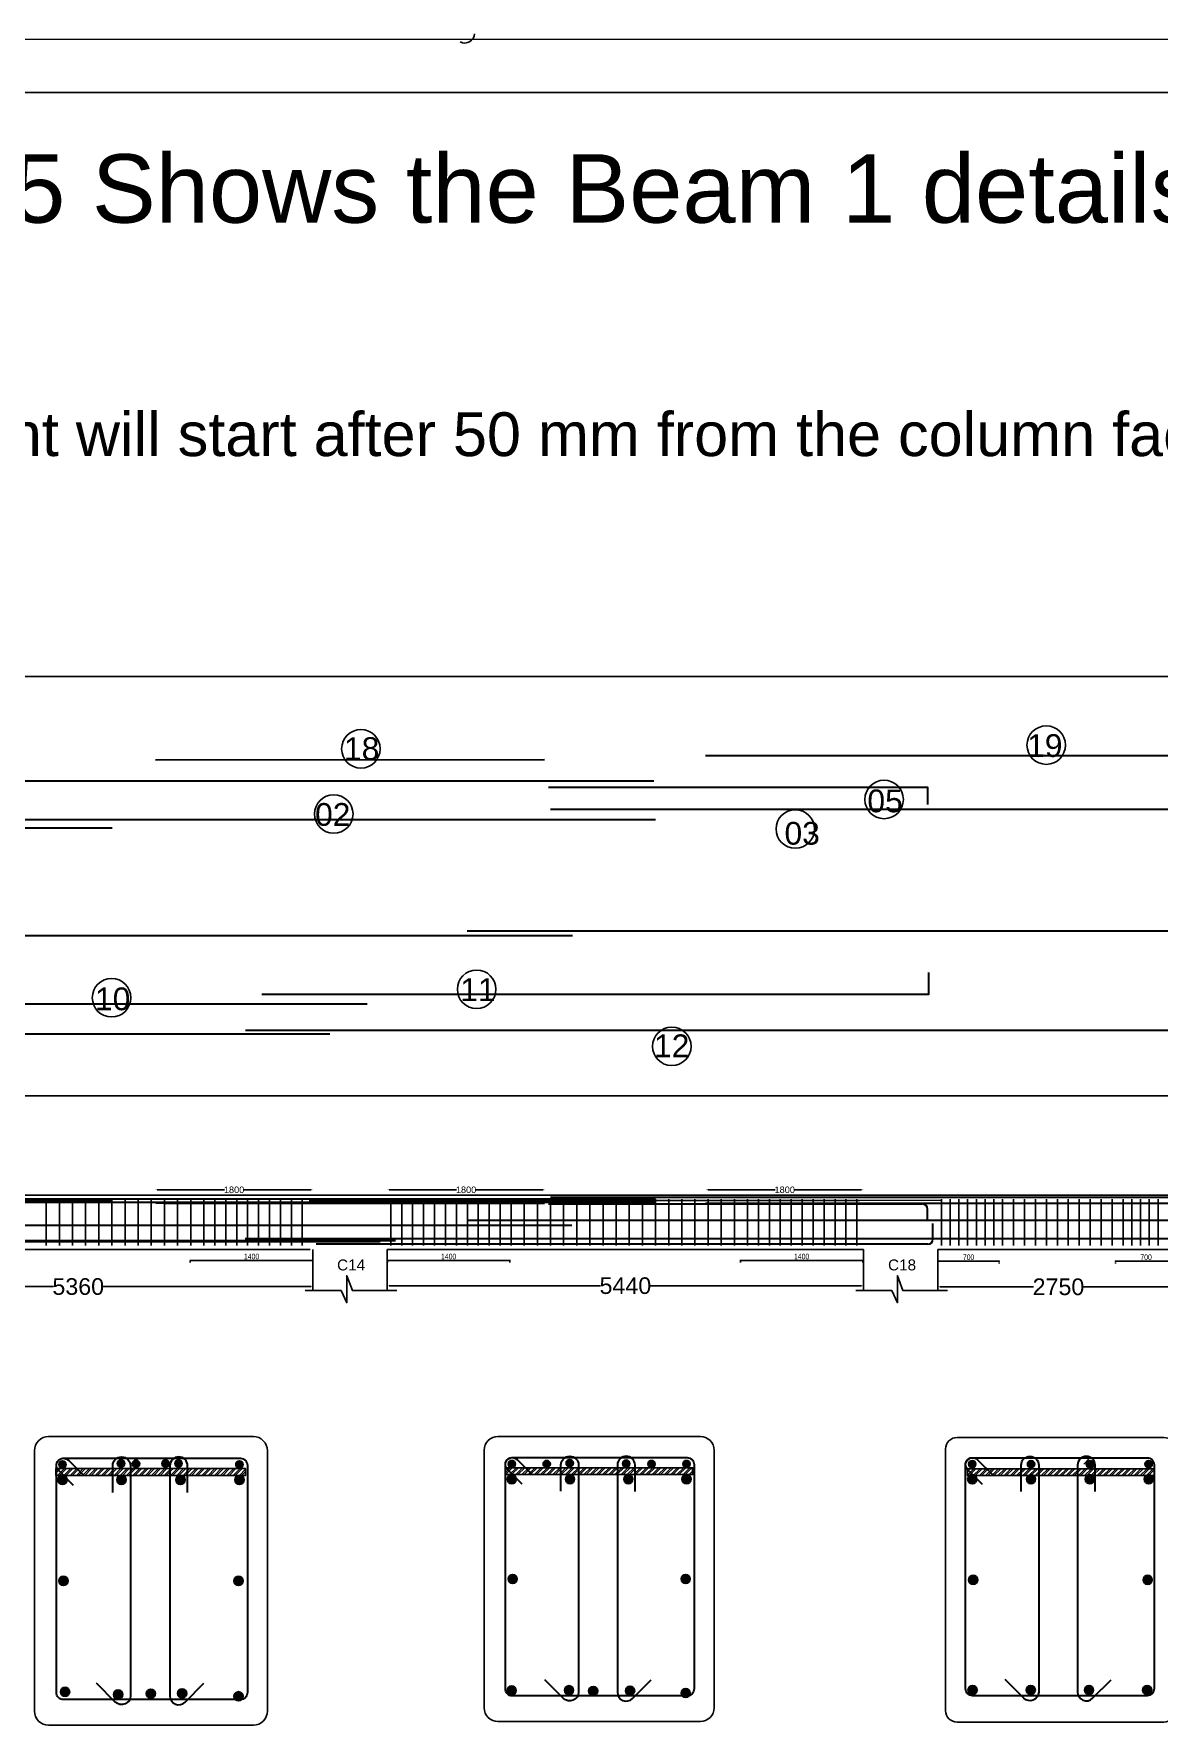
# Model space of a CAD drawing. Header units: inches. Extents: x 16 to 269, y 163 to 682.
# Drawn here: x 35.1 to 44.74, y 399.02 to 413.52 of the extents above; entities that cross this region are included whole.
import ezdxf
from ezdxf.enums import TextEntityAlignment as Align

# ---------------------------------------------------------------- set-up
doc = ezdxf.new("R2010")
doc.units = ezdxf.units.IN
doc.header["$MEASUREMENT"] = 0
doc.layers.get('Defpoints').update_dxf_attribs({"lineweight": 5})
for name, color, linetype in [('AutoRebar - BBS', 2, 'Continuous'), ('C', 7, 'Continuous'), ('MASSE', 7, 'Continuous'), ('S-ADDREINF', 3, 'Continuous'), ('S-MAINBAR', 5, 'Continuous'), ('S-OUTLINE', 7, 'Continuous'), ('S-SKIN', 6, 'Continuous'), ('S-STIRRUP', 1, 'Continuous'), ('S-TEXT', 2, 'Continuous'), ('Text', 7, 'Continuous')]:
    doc.layers.add(name, color=color, linetype=linetype)
doc.layers.add('Dim', color=7, linetype='Continuous', lineweight=5)
doc.layers.add('Sheet_Borders', color=7, linetype='Continuous', lineweight=5)
doc.styles.add('Arch-Dim', font='swisscl.ttf')
doc.styles.get("Standard").update_dxf_attribs({"font": 'arial.ttf'})
doc.dimstyles.new('MMS-25', dxfattribs={"dimscale": 25, "dimtxt": 2.5, "dimasz": 0.75, "dimexe": 1, "dimexo": 1, "dimgap": 0.5, "dimtad": 1, "dimdec": 0, "dimdsep": 46, "dimtxsty": 'Arch-Dim', "dimblk": 'DOT', "dimcen": 2, "dimclrd": 11, "dimclre": 11, "dimclrt": 256, "dimazin": 0, "dimtfac": 1, "dimtdec": 0, "dimtix": 1, "dimtmove": 2, "dimatfit": 3, "dimfxl": 1.5, "dimtolj": 1, "dimarcsym": 0})
doc.dimstyles.get("Standard").update_dxf_attribs({"dimtxt": 0.18, "dimasz": 0.18, "dimexe": 0.18, "dimexo": 0.0625, "dimgap": 0.09, "dimtad": 0, "dimtih": 1, "dimtoh": 1, "dimdec": 4, "dimzin": 0, "dimdsep": 46, "dimtxsty": 'Standard', "dimcen": 0.09, "dimadec": 0, "dimazin": 0, "dimtfac": 1, "dimtdec": 4, "dimtofl": 0, "dimtmove": 0, "dimatfit": 3, "dimfxl": 1, "dimtolj": 1, "dimtzin": 0, "dimarcsym": 0})

# ---------------------------------------------------------------- blocks, each defined once
blk = doc.blocks.new('sheet')
at = {"layer": 'Sheet_Borders', "linetype": 'Continuous', "lineweight": 0}
for p, q in [((-428.475, 77.192), (-369.075, 77.192)), ((-428.475, 77.192), (-369.075, 77.192)), ((-427.768, 76.484), (-369.782, 76.484)), ((-369.782, 76.484), (-427.768, 76.484))]:
    blk.add_line(p, q, dxfattribs=at)
blk = doc.blocks.new('*D47')
at = {"layer": 'Defpoints', "color": 0, "transparency": 16777216}
for p in [(-40795, -19457), (-35434, -19457), (-35434, -19882)]:
    blk.add_point(p, dxfattribs=at)
at = {"layer": 'MASSE', "color": 0, "lineweight": -2, "transparency": 16777216}
for p, q in [((-40795, -19467), (-40795, -19893)), ((-35434, -19467), (-35434, -19893)), ((-40773, -19882), (-38398, -19882)), ((-35455, -19882), (-37831, -19882))]:
    blk.add_line(p, q, dxfattribs=at)
at = {"layer": 'MASSE', "color": 0, "transparency": 16777216}
for points in [[(-40773, -19878), (-40773, -19885), (-40795, -19882)], [(-35455, -19878), (-35455, -19885), (-35434, -19882)]]:
    blk.add_solid(points, dxfattribs=at)
at = {"layer": 'MASSE', "color": 0, "transparency": 16777216, "insert": (-38114, -19882), "char_height": 190, "attachment_point": 5}
blk.add_mtext('\\A1;5360', dxfattribs=at)
blk = doc.blocks.new('*D48')
at = {"layer": 'Defpoints', "color": 0, "transparency": 16777216}
for p in [(-34584, -19457), (-29144, -19457), (-34584, -19872)]:
    blk.add_point(p, dxfattribs=at)
at = {"layer": 'MASSE', "color": 0, "lineweight": -2, "transparency": 16777216}
for p, q in [((-34584, -19467), (-34584, -19883)), ((-29144, -19467), (-29144, -19883)), ((-34562, -19872), (-32147, -19872)), ((-29166, -19872), (-31580, -19872))]:
    blk.add_line(p, q, dxfattribs=at)
at = {"layer": 'MASSE', "color": 0, "transparency": 16777216}
for points in [[(-34562, -19869), (-34562, -19876), (-34584, -19872)], [(-29166, -19869), (-29166, -19876), (-29144, -19872)]]:
    blk.add_solid(points, dxfattribs=at)
at = {"layer": 'MASSE', "color": 0, "transparency": 16777216, "insert": (-31864, -19872), "char_height": 190, "attachment_point": 5}
blk.add_mtext('\\A1;5440', dxfattribs=at)
blk = doc.blocks.new('*D49')
at = {"layer": 'Defpoints', "color": 0, "transparency": 16777216}
for p in [(-28294, -19457), (-25540, -19457), (-25540, -19885)]:
    blk.add_point(p, dxfattribs=at)
at = {"layer": 'MASSE', "color": 0, "lineweight": -2, "transparency": 16777216}
for p, q in [((-28294, -19467), (-28294, -19895)), ((-25540, -19467), (-25540, -19895)), ((-28273, -19885), (-27202, -19885)), ((-25561, -19885), (-26632, -19885))]:
    blk.add_line(p, q, dxfattribs=at)
at = {"layer": 'MASSE', "color": 0, "transparency": 16777216}
for points in [[(-28273, -19881), (-28273, -19888), (-28294, -19885)], [(-25561, -19881), (-25561, -19888), (-25540, -19885)]]:
    blk.add_solid(points, dxfattribs=at)
at = {"layer": 'MASSE', "color": 0, "transparency": 16777216, "insert": (-26917, -19885), "char_height": 190, "attachment_point": 5}
blk.add_mtext('\\A1;2750', dxfattribs=at)
blk = doc.blocks.new('*D259')
at = {"layer": 'Defpoints', "color": 0, "transparency": 16777216}
for p in [(-37234, -18776), (-35434, -18776), (-35434, -18776)]:
    blk.add_point(p, dxfattribs=at)
at = {"layer": 'MASSE', "color": 0, "lineweight": -2, "transparency": 16777216}
for p, q in [((-37212, -18776), (-36442, -18776)), ((-35455, -18776), (-36225, -18776))]:
    blk.add_line(p, q, dxfattribs=at)
at = {"layer": 'MASSE', "color": 0, "transparency": 16777216}
for points in [[(-37212, -18773), (-37212, -18780), (-37234, -18776)], [(-35455, -18773), (-35455, -18780), (-35434, -18776)]]:
    blk.add_solid(points, dxfattribs=at)
at = {"layer": 'MASSE', "color": 0, "transparency": 16777216, "insert": (-36334, -18776), "char_height": 75, "attachment_point": 5}
blk.add_mtext('\\A1;1800', dxfattribs=at)
blk = doc.blocks.new('*D260')
at = {"layer": 'Defpoints', "color": 0, "transparency": 16777216}
for p in [(-34584, -18776), (-32784, -18776), (-32784, -18776)]:
    blk.add_point(p, dxfattribs=at)
at = {"layer": 'MASSE', "color": 0, "lineweight": -2, "transparency": 16777216}
for p, q in [((-34562, -18776), (-33792, -18776)), ((-32805, -18776), (-33575, -18776))]:
    blk.add_line(p, q, dxfattribs=at)
at = {"layer": 'MASSE', "color": 0, "transparency": 16777216}
for points in [[(-34562, -18773), (-34562, -18780), (-34584, -18776)], [(-32805, -18773), (-32805, -18780), (-32784, -18776)]]:
    blk.add_solid(points, dxfattribs=at)
at = {"layer": 'MASSE', "color": 0, "transparency": 16777216, "insert": (-33684, -18776), "char_height": 75, "attachment_point": 5}
blk.add_mtext('\\A1;1800', dxfattribs=at)
blk = doc.blocks.new('*D261')
at = {"layer": 'Defpoints', "color": 0, "transparency": 16777216}
for p in [(-30944, -18776), (-29144, -18776), (-29144, -18776)]:
    blk.add_point(p, dxfattribs=at)
at = {"layer": 'MASSE', "color": 0, "lineweight": -2, "transparency": 16777216}
for p, q in [((-30923, -18776), (-30153, -18776)), ((-29166, -18776), (-29936, -18776))]:
    blk.add_line(p, q, dxfattribs=at)
at = {"layer": 'MASSE', "color": 0, "transparency": 16777216}
for points in [[(-30923, -18773), (-30923, -18780), (-30944, -18776)], [(-29166, -18773), (-29166, -18780), (-29144, -18776)]]:
    blk.add_solid(points, dxfattribs=at)
at = {"layer": 'MASSE', "color": 0, "transparency": 16777216, "insert": (-30044, -18776), "char_height": 75, "attachment_point": 5}
blk.add_mtext('\\A1;1800', dxfattribs=at)
blk = doc.blocks.new('_Dot')
at = {"color": 0, "lineweight": -2}
blk.add_line((-0.5, 0), (-1, 0), dxfattribs=at)
at = {"color": 0, "const_width": 0.5}
blk.add_lwpolyline([(-0.25, 0, 1), (0.25, 0, 1)], format="xyb", close=True, dxfattribs=at)
blk = doc.blocks.new('*D280')
at = {"layer": 'Defpoints', "color": 0, "transparency": 16777216}
for p in [(-36834, -19565), (-35434, -19565), (-35434, -19582)]:
    blk.add_point(p, dxfattribs=at)
at = {"layer": 'Dim', "color": 11, "linetype": 'ByBlock', "lineweight": -2, "transparency": 16777216}
for p, q in [((-36834, -19590), (-36834, -19607)), ((-36815, -19582), (-35452, -19582)), ((-35434, -19590), (-35434, -19607))]:
    blk.add_line(p, q, dxfattribs=at)
at = {"layer": 'Dim', "color": 11, "lineweight": -2, "transparency": 16777216, "xscale": 18.75, "yscale": 18.75, "zscale": 18.75, "rotation": 180}
blk.add_blockref('_Dot', (-36834, -19582), dxfattribs=at)
at = {"layer": 'Dim', "color": 11, "lineweight": -2, "transparency": 16777216, "xscale": 18.75, "yscale": 18.75, "zscale": 18.75}
blk.add_blockref('_Dot', (-35434, -19582), dxfattribs=at)
at = {"layer": 'Dim', "transparency": 16777216, "insert": (-36134, -19538), "char_height": 62.5, "attachment_point": 5, "style": 'Arch-Dim'}
blk.add_mtext('\\A1;1400', dxfattribs=at)
blk = doc.blocks.new('*D281')
at = {"layer": 'Defpoints', "color": 0, "transparency": 16777216}
for p in [(-34583, -19565), (-33183, -19565), (-33183, -19582)]:
    blk.add_point(p, dxfattribs=at)
at = {"layer": 'Dim', "color": 11, "linetype": 'ByBlock', "lineweight": -2, "transparency": 16777216}
for p, q in [((-34583, -19590), (-34583, -19607)), ((-34564, -19582), (-33202, -19582)), ((-33183, -19590), (-33183, -19607))]:
    blk.add_line(p, q, dxfattribs=at)
at = {"layer": 'Dim', "color": 11, "lineweight": -2, "transparency": 16777216, "xscale": 18.75, "yscale": 18.75, "zscale": 18.75, "rotation": 180}
blk.add_blockref('_Dot', (-34583, -19582), dxfattribs=at)
at = {"layer": 'Dim', "color": 11, "lineweight": -2, "transparency": 16777216, "xscale": 18.75, "yscale": 18.75, "zscale": 18.75}
blk.add_blockref('_Dot', (-33183, -19582), dxfattribs=at)
at = {"layer": 'Dim', "transparency": 16777216, "insert": (-33883, -19538), "char_height": 62.5, "attachment_point": 5, "style": 'Arch-Dim'}
blk.add_mtext('\\A1;1400', dxfattribs=at)
blk = doc.blocks.new('*D282')
at = {"layer": 'Defpoints', "color": 0, "transparency": 16777216}
for p in [(-30551, -19565), (-29151, -19565), (-29151, -19582)]:
    blk.add_point(p, dxfattribs=at)
at = {"layer": 'Dim', "color": 11, "linetype": 'ByBlock', "lineweight": -2, "transparency": 16777216}
for p, q in [((-30551, -19590), (-30551, -19607)), ((-30532, -19582), (-29170, -19582)), ((-29151, -19590), (-29151, -19607))]:
    blk.add_line(p, q, dxfattribs=at)
at = {"layer": 'Dim', "color": 11, "lineweight": -2, "transparency": 16777216, "xscale": 18.75, "yscale": 18.75, "zscale": 18.75, "rotation": 180}
blk.add_blockref('_Dot', (-30551, -19582), dxfattribs=at)
at = {"layer": 'Dim', "color": 11, "lineweight": -2, "transparency": 16777216, "xscale": 18.75, "yscale": 18.75, "zscale": 18.75}
blk.add_blockref('_Dot', (-29151, -19582), dxfattribs=at)
at = {"layer": 'Dim', "transparency": 16777216, "insert": (-29851, -19538), "char_height": 62.5, "attachment_point": 5, "style": 'Arch-Dim'}
blk.add_mtext('\\A1;1400', dxfattribs=at)
blk = doc.blocks.new('*D256')
at = {"layer": 'Defpoints', "color": 0, "transparency": 16777216}
for p in [(-28294, -19582), (-27594, -19582), (-27594, -19591)]:
    blk.add_point(p, dxfattribs=at)
at = {"layer": 'Dim', "color": 11, "linetype": 'ByBlock', "lineweight": -2, "transparency": 16777216}
for p, q in [((-28294, -19607), (-28294, -19616)), ((-28276, -19591), (-27613, -19591)), ((-27594, -19607), (-27594, -19616))]:
    blk.add_line(p, q, dxfattribs=at)
at = {"layer": 'Dim', "color": 11, "lineweight": -2, "transparency": 16777216, "xscale": 18.75, "yscale": 18.75, "zscale": 18.75, "rotation": 180}
blk.add_blockref('_Dot', (-28294, -19591), dxfattribs=at)
at = {"layer": 'Dim', "color": 11, "lineweight": -2, "transparency": 16777216, "xscale": 18.75, "yscale": 18.75, "zscale": 18.75}
blk.add_blockref('_Dot', (-27594, -19591), dxfattribs=at)
at = {"layer": 'Dim', "transparency": 16777216, "insert": (-27944, -19546), "char_height": 62.5, "attachment_point": 5, "style": 'Arch-Dim'}
blk.add_mtext('\\A1;700', dxfattribs=at)
blk = doc.blocks.new('*D276')
at = {"layer": 'Defpoints', "color": 0, "transparency": 16777216}
for p in [(-26266, -19582), (-25566, -19582), (-25566, -19591)]:
    blk.add_point(p, dxfattribs=at)
at = {"layer": 'Dim', "color": 11, "linetype": 'ByBlock', "lineweight": -2, "transparency": 16777216}
for p, q in [((-26266, -19607), (-26266, -19616)), ((-26247, -19591), (-25585, -19591)), ((-25566, -19607), (-25566, -19616))]:
    blk.add_line(p, q, dxfattribs=at)
at = {"layer": 'Dim', "color": 11, "lineweight": -2, "transparency": 16777216, "xscale": 18.75, "yscale": 18.75, "zscale": 18.75, "rotation": 180}
blk.add_blockref('_Dot', (-26266, -19591), dxfattribs=at)
at = {"layer": 'Dim', "color": 11, "lineweight": -2, "transparency": 16777216, "xscale": 18.75, "yscale": 18.75, "zscale": 18.75}
blk.add_blockref('_Dot', (-25566, -19591), dxfattribs=at)
at = {"layer": 'Dim', "transparency": 16777216, "insert": (-25916, -19546), "char_height": 62.5, "attachment_point": 5, "style": 'Arch-Dim'}
blk.add_mtext('\\A1;700', dxfattribs=at)
blk = doc.blocks.new('5648095000')
at = {"layer": 'S-ADDREINF'}
h = blk.add_hatch(color=256, dxfattribs=at)
edge = h.paths.add_edge_path()
edge.add_arc((-33162.09815, -22082.53231), 52.54301, 0, 360)
h = blk.add_hatch(color=256, dxfattribs=at)
edge = h.paths.add_edge_path()
edge.add_arc((-32496.55339, -22082.53231), 52.54301, 0, 360)
h = blk.add_hatch(color=256, dxfattribs=at)
edge = h.paths.add_edge_path()
edge.add_arc((-31831.00863, -22082.53231), 52.54301, 0, 360)
h = blk.add_hatch(color=256, dxfattribs=at)
edge = h.paths.add_edge_path()
edge.add_arc((-31165.46387, -22082.53231), 52.54301, 0, 360)
h = blk.add_hatch(color=256, dxfattribs=at)
edge = h.paths.add_edge_path()
edge.add_arc((-27901.92258, -22082.96016), 52.47818, 0, 360)
h = blk.add_hatch(color=256, dxfattribs=at)
edge = h.paths.add_edge_path()
edge.add_arc((-27230.20191, -22082.96016), 52.47818, 0, 360)
h = blk.add_hatch(color=256, dxfattribs=at)
edge = h.paths.add_edge_path()
edge.add_arc((-26558.48124, -22082.96016), 52.47818, 0, 360)
h = blk.add_hatch(color=256, dxfattribs=at)
edge = h.paths.add_edge_path()
edge.add_arc((-25886.76057, -22082.96016), 52.47818, 0, 360)
h = blk.add_hatch(color=256, dxfattribs=at)
edge = h.paths.add_edge_path()
edge.add_arc((-38294.00458, -22090.31488), 53.18538, 0, 360)
h = blk.add_hatch(color=256, dxfattribs=at)
edge = h.paths.add_edge_path()
edge.add_arc((-37620.32307, -22090.31488), 53.18538, 0, 360)
h = blk.add_hatch(color=256, dxfattribs=at)
edge = h.paths.add_edge_path()
edge.add_arc((-36946.64156, -22090.31488), 53.18538, 0, 360)
h = blk.add_hatch(color=256, dxfattribs=at)
edge = h.paths.add_edge_path()
edge.add_arc((-36272.96005, -22090.31488), 53.18538, 0, 360)
at = {"layer": 'S-MAINBAR'}
h = blk.add_hatch(color=256, dxfattribs=at)
edge = h.paths.add_edge_path()
edge.add_arc((-38294.00458, -21914.80312), 42.54831, 0, 360)
h = blk.add_hatch(color=256, dxfattribs=at)
edge = h.paths.add_edge_path()
edge.add_arc((-37624.99946, -21902.87369), 42.54831, 0, 360)
at = {"layer": 'S-MAINBAR', "true_color": 0x136734}
h = blk.add_hatch(color=116, dxfattribs=at)
edge = h.paths.add_edge_path()
edge.add_arc((-37454.52951, -21905.50831), 42.54831, 0, 360)
h = blk.add_hatch(color=116, dxfattribs=at)
edge = h.paths.add_edge_path()
edge.add_arc((-37116.88577, -21903.78524), 42.54831, 0, 360)
at = {"layer": 'S-MAINBAR'}
h = blk.add_hatch(color=256, dxfattribs=at)
edge = h.paths.add_edge_path()
edge.add_arc((-36968.41631, -21902.84705), 42.54831, 0, 360)
h = blk.add_hatch(color=256, dxfattribs=at)
edge = h.paths.add_edge_path()
edge.add_arc((-36272.96005, -21914.80312), 42.54831, 0, 360)
h = blk.add_hatch(color=256, dxfattribs=at)
edge = h.paths.add_edge_path()
edge.add_arc((-33162.09815, -21909.14039), 42.03441, 0, 360)
h = blk.add_hatch(color=256, dxfattribs=at)
edge = h.paths.add_edge_path()
edge.add_arc((-32762.77129, -21909.14039), 42.03441, 0, 360)
at = {"layer": 'S-MAINBAR', "true_color": 0x136734}
h = blk.add_hatch(color=116, dxfattribs=at)
edge = h.paths.add_edge_path()
edge.add_arc((-32499.94974, -21898.32097), 42.03441, 0, 360)
h = blk.add_hatch(color=116, dxfattribs=at)
edge = h.paths.add_edge_path()
edge.add_arc((-31854.32332, -21904.29751), 42.03441, 0, 360)
at = {"layer": 'S-MAINBAR'}
h = blk.add_hatch(color=256, dxfattribs=at)
edge = h.paths.add_edge_path()
edge.add_arc((-31564.79072, -21909.14039), 42.03441, 0, 360)
h = blk.add_hatch(color=256, dxfattribs=at)
edge = h.paths.add_edge_path()
edge.add_arc((-31165.46387, -21909.14039), 42.03441, 0, 360)
h = blk.add_hatch(color=256, dxfattribs=at)
edge = h.paths.add_edge_path()
edge.add_arc((-27901.92258, -21909.78217), 41.98254, 0, 360)
h = blk.add_hatch(color=256, dxfattribs=at)
edge = h.paths.add_edge_path()
edge.add_arc((-27230.20191, -21909.78217), 41.98254, 0, 360)
h = blk.add_hatch(color=256, dxfattribs=at)
edge = h.paths.add_edge_path()
edge.add_arc((-26558.48124, -21909.78217), 41.98254, 0, 360)
h = blk.add_hatch(color=256, dxfattribs=at)
edge = h.paths.add_edge_path()
edge.add_arc((-25886.76057, -21909.78217), 41.98254, 0, 360)
h = blk.add_hatch(color=256, dxfattribs=at)
edge = h.paths.add_edge_path()
edge.add_arc((-38265.05504, -24512.05883), 53.18538, 0, 360)
h = blk.add_hatch(color=256, dxfattribs=at)
edge = h.paths.add_edge_path()
edge.add_arc((-37658.57785, -24543.26841), 53.18538, 0, 360)
h = blk.add_hatch(color=5, dxfattribs=at)
edge = h.paths.add_edge_path()
edge.add_arc((-37285.084, -24533.00891), 53.18538, 0, 360)
h = blk.add_hatch(color=256, dxfattribs=at)
edge = h.paths.add_edge_path()
edge.add_arc((-36927.97852, -24529.68731), 53.18538, 0, 360)
h = blk.add_hatch(color=256, dxfattribs=at)
edge = h.paths.add_edge_path()
edge.add_arc((-36283.59713, -24563.43516), 53.18538, 0, 360)
h = blk.add_hatch(color=256, dxfattribs=at)
edge = h.paths.add_edge_path()
edge.add_arc((-33163.68037, -24496.59791), 52.54301, 0, 360)
h = blk.add_hatch(color=256, dxfattribs=at)
edge = h.paths.add_edge_path()
edge.add_arc((-32508.88176, -24494.06399), 52.54301, 0, 360)
at = {"layer": 'S-MAINBAR', "true_color": 0x136734}
h = blk.add_hatch(color=116, dxfattribs=at)
edge = h.paths.add_edge_path()
edge.add_arc((-32231.30943, -24502.1062), 52.54301, 0, 360)
at = {"layer": 'S-MAINBAR'}
h = blk.add_hatch(color=256, dxfattribs=at)
edge = h.paths.add_edge_path()
edge.add_arc((-31810.54794, -24499.87205), 52.54301, 0, 360)
h = blk.add_hatch(color=256, dxfattribs=at)
edge = h.paths.add_edge_path()
edge.add_arc((-31175.97247, -24525.78215), 52.54301, 0, 360)
h = blk.add_hatch(color=256, dxfattribs=at)
edge = h.paths.add_edge_path()
edge.add_arc((-27898.19745, -24492.14708), 52.47818, 0, 360)
h = blk.add_hatch(color=256, dxfattribs=at)
edge = h.paths.add_edge_path()
edge.add_arc((-27233.47387, -24492.14708), 52.47818, 0, 360)
h = blk.add_hatch(color=256, dxfattribs=at)
edge = h.paths.add_edge_path()
edge.add_arc((-26568.75029, -24492.14708), 52.47818, 0, 360)
h = blk.add_hatch(color=256, dxfattribs=at)
edge = h.paths.add_edge_path()
edge.add_arc((-25904.02671, -24492.14708), 52.47818, 0, 360)
at = {"layer": 'S-SKIN'}
h = blk.add_hatch(color=256, dxfattribs=at)
edge = h.paths.add_edge_path()
edge.add_arc((-38283.3675, -23244.43768), 53.18538, 0, 360)
h = blk.add_hatch(color=256, dxfattribs=at)
edge = h.paths.add_edge_path()
edge.add_arc((-36283.59713, -23244.43768), 53.18538, 0, 360)
h = blk.add_hatch(color=256, dxfattribs=at)
edge = h.paths.add_edge_path()
edge.add_arc((-33151.58954, -23222.71557), 52.54301, 0, 360)
h = blk.add_hatch(color=256, dxfattribs=at)
edge = h.paths.add_edge_path()
edge.add_arc((-31175.97247, -23222.71557), 52.54301, 0, 360)
h = blk.add_hatch(color=256, dxfattribs=at)
edge = h.paths.add_edge_path()
edge.add_arc((-27891.42694, -23232.23224), 52.47818, 0, 360)
h = blk.add_hatch(color=256, dxfattribs=at)
edge = h.paths.add_edge_path()
edge.add_arc((-25897.2562, -23232.23224), 52.47818, 0, 360)
at = {"layer": 'S-TEXT', "transparency": 33554687}
h = blk.add_hatch(dxfattribs=at)
h.set_pattern_fill('ANSI32', scale=5.318538)
h.set_pattern_definition([(45, (-567908.5, 939916.133), (-35.8213766, 35.8213766), []), (45, (-567884.62, 939916.133), (-35.8213766, 35.8213766), [])])
h.paths.add_polyline_path([(-36202.21755, -21960.23692), (-38370.47338, -21960.23692), (-38370.47338, -22039.0899), (-36202.21755, -22039.0899)])
h = blk.add_hatch(dxfattribs=at)
h.set_pattern_fill('ANSI32', scale=5.254301)
h.set_pattern_definition([(45, (-556380.28, 928306.24), (-35.3887248, 35.3887248), []), (45, (-556356.685, 928306.24), (-35.3887248, 35.3887248), [])])
h.paths.add_polyline_path([(-31095.96161, -21952.55171), (-33238.02917, -21952.55171), (-33238.02917, -22030.45231), (-31095.96161, -22030.45231)])
h = blk.add_hatch(dxfattribs=at)
h.set_pattern_fill('ANSI32', scale=5.247818)
h.set_pattern_definition([(45, (-550454.735, 927122.685), (-35.3450605, 35.3450605), []), (45, (-550431.17, 927122.685), (-35.3450605, 35.3450605), [])])
h.paths.add_polyline_path([(-25818.53894, -21963.63557), (-27957.96351, -21963.63557), (-27957.96351, -22041.44005), (-25818.53894, -22041.44005)])
at = {"color": 5, "lineweight": 30}
for p, q in [((-32719.19256, -14424.97441), (-22193.15323, -14424.97441)), ((-31519.19256, -14546.20968), (-38929.38256, -14546.20968)), ((-44470.48483, -16993.6463), (-35241.06315, -16993.6463)), ((-36202.39164, -16952.70769), (-24201.98277, -16952.70769)), ((-31519.19256, -18882.59384), (-38929.38256, -18882.59384)), ((-32719.19256, -18859.10558), (-22193.15323, -18859.10558)), ((-44470.48483, -19356.52166), (-34490.18026, -19356.52166)), ((-36205.95022, -19332.22221), (-24208.13153, -19332.22221))]:
    blk.add_line(p, q, dxfattribs=at)
at = {"color": 116, "lineweight": 30, "true_color": 0x136734}
for p, q in [((-41524.95845, -18915.90719), (-31519.29049, -18915.90719)), ((-32740.59117, -18937.31377), (-28471.86689, -18937.31377)), ((-34665.9883, -19370.19797), (-41519.31511, -19370.19797)), ((-28410.59783, -19398.32853), (-35394.62851, -19398.32853))]:
    blk.add_line(p, q, dxfattribs=at)
blk.add_line((-29184.19256, -18836.59384), (-28254.702, -18836.59384))
at = {"color": 240, "true_color": 0xed1f24}
blk.add_line((-26561.52815, -21841.56054), (-26628.02817, -21910.66083), dxfattribs=at)
at = {"color": 1}
blk.add_line((-26503.70457, -21931.4151), (-26542.75175, -21971.9891), dxfattribs=at)
blk.add_lwpolyline([(-45283.86038, -12908.50529), (-13099.18579, -12908.50529), (-13099.18579, -17701.79406), (-45283.86038, -17701.79406)], close=True)
at = {"color": 116, "lineweight": 30, "true_color": 0x136734}
for points in [[(-31539.29049, -14105.53081), (-41586.07297, -14105.53081), (-41586.07297, -14355.53081)], [(-32740.59117, -14175.59018), (-28412.4033, -14175.59018), (-28412.37792, -14373.47919)], [(-41565.74453, -16402.19361), (-41565.74453, -16652.19361), (-34815.01678, -16652.19361)], [(-36015.01678, -16541.27319), (-28399.06604, -16541.27319), (-28399.06604, -16291.27319)]]:
    blk.add_lwpolyline(points, dxfattribs=at)
at = {"color": 3}
for centre in [(-34885.20391, -13736.38837), (-27056.7084, -13693.86778)]:
    blk.add_circle(centre, 220, dxfattribs=at)
at = {"color": 116, "true_color": 0x136734}
for centre in [(-28908.74456, -14315.13519), (-37733.42316, -16580.85405), (-33563.67724, -16484.3887)]:
    blk.add_circle(centre, 220, dxfattribs=at)
at = {"color": 5}
for centre in [(-35195.31344, -14480.97569), (-29923.54937, -14652.38276), (-31333.58681, -17136.47204)]:
    blk.add_circle(centre, 220, dxfattribs=at)
at = {"color": 175, "true_color": 0x4554a5}
blk.add_arc((-33698.26357, -5559.20435), 112.05454, 242.482896164, 356.279754694, dxfattribs=at)
at = {"layer": 'AutoRebar - BBS', "color": 240, "lineweight": 30, "true_color": 0xed1f24}
for points in [[(-37720.14537, -22233.63189), (-37720.14537, -21929.01629, -1), (-37517.06829, -21929.01629), (-37517.06829, -24557.16453, -0.6681786379), (-37690.40542, -24628.96311), (-37905.80118, -24413.56735)], [(-36864.13411, -22234.32836), (-36864.13411, -21929.71275, 1), (-37067.21118, -21929.71275), (-37067.21118, -24557.86099, 0.6681786379), (-36893.87406, -24629.65958), (-36678.4783, -24414.26382)], [(-32599.85645, -22221.02804), (-32599.85645, -21920.09159, -1), (-32399.23215, -21920.09159), (-32399.23215, -24516.49696, -0.6681786379), (-32570.4757, -24587.42836), (-32783.26991, -24374.63416)], [(-31754.18413, -22221.71609), (-31754.18413, -21920.77964, 1), (-31954.80843, -21920.77964), (-31954.80843, -24517.18501, 0.6681786379), (-31783.56488, -24588.11641), (-31570.77068, -24375.32221)], [(-27343.10246, -22222.02991), (-27343.10246, -21921.46477, -1), (-27142.7257, -21921.46477), (-27142.7257, -24514.66658, -0.6681786379), (-27313.75796, -24585.51046), (-27526.28961, -24372.97882)], [(-26498.47357, -22222.71712), (-26498.47357, -21922.15198, 1), (-26698.85033, -21922.15198), (-26698.85033, -24515.35379, 0.6681786379), (-26527.81806, -24586.19767), (-26315.28642, -24373.66602)]]:
    blk.add_lwpolyline(points, format="xyb", dxfattribs=at)
at = {"layer": 'AutoRebar - BBS', "color": 5, "lineweight": 30}
for points in [[(-33042.41766, -22140.95455), (-33211.9298, -21971.44241, -0.6681786379), (-33155.42575, -21835.02957), (-31159.3092, -21835.02957, -0.4142135624), (-31079.40041, -21914.93836), (-31079.40041, -24479.27966, -0.4142135624), (-31159.3092, -24559.18845), (-33155.42575, -24559.18845, -0.4142135624), (-33235.33454, -24479.27966), (-33235.33454, -21914.93836, -0.6681786379), (-33098.9217, -21858.43431), (-32929.40956, -22027.94645)], [(-27785.11761, -22142.05523), (-27954.42061, -21972.75223, -0.6681786379), (-27897.98627, -21836.50771), (-25904.33262, -21836.50771, -0.4142135624), (-25824.52243, -21916.3179), (-25824.52243, -24477.4952, -0.4142135624), (-25904.33262, -24557.3054), (-27897.98627, -24557.3054, -0.4142135624), (-27977.79647, -24477.4952), (-27977.79647, -21916.3179, -0.6681786379), (-27841.55194, -21859.88357), (-27672.24895, -22029.18656)], [(-38168.11719, -22152.57945), (-38339.70174, -21980.99491, -0.6681786379), (-38282.50689, -21842.91432), (-36261.98642, -21842.91432, -0.4142135624), (-36181.10069, -21923.80006), (-36181.10069, -24519.49222, -0.4142135624), (-36261.98642, -24600.37795), (-38282.50689, -24600.37795, -0.4142135624), (-38363.39262, -24519.49222), (-38363.39262, -21923.80006, -0.6681786379), (-38225.31204, -21866.60521), (-38053.72749, -22038.18976)]]:
    blk.add_lwpolyline(points, format="xyb", dxfattribs=at)
at = {"layer": 'S-ADDREINF', "lineweight": 30}
for p, q in [((-37229.84313, -13860.67662), (-32788.49258, -13858.1313)), ((-30948.01079, -13814.53927), (-23239.58454, -13812.53496)), ((-37126.14315, -18932.02029), (-32788.49258, -18929.53441)), ((-30948.01079, -18929.59384), (-23239.58454, -18927.58953))]:
    blk.add_line(p, q, dxfattribs=at)
at = {"layer": 'S-ADDREINF'}
for p, q in [((-37228.08256, -18929.59384), (-35534.38256, -18929.59384)), ((-28254.702, -18927.58953), (-26604.702, -18927.58953)), ((-26604.702, -18927.58953), (-25584.702, -18927.58953))]:
    blk.add_line(p, q, dxfattribs=at)
for centre, radius in [((-33162.09815, -22082.53231), 52.54301), ((-32496.55339, -22082.53231), 52.54301), ((-31831.00863, -22082.53231), 52.54301), ((-31165.46387, -22082.53231), 52.54301), ((-27901.92258, -22082.96016), 52.47818), ((-27230.20191, -22082.96016), 52.47818), ((-26558.48124, -22082.96016), 52.47818), ((-25886.76057, -22082.96016), 52.47818), ((-38294.00458, -22090.31488), 53.18538), ((-37620.32307, -22090.31488), 53.18538), ((-36946.64156, -22090.31488), 53.18538), ((-36272.96005, -22090.31488), 53.18538)]:
    blk.add_circle(centre, radius, dxfattribs=at)
at = {"layer": 'S-MAINBAR', "lineweight": 30}
for p, q in [((-44470.48483, -14637.37976), (-37725.90674, -14638.30454)), ((-44470.48483, -18894.68822), (-37725.90674, -18895.613))]:
    blk.add_line(p, q, dxfattribs=at)
at = {"layer": 'S-MAINBAR'}
for p, q in [((-35474.38256, -18896.59384), (-34488.54295, -18896.59384)), ((-34544.19256, -18896.59384), (-29184.19256, -18896.59384)), ((-29184.19256, -18896.59384), (-28254.702, -18894.58953)), ((-34544.19256, -19394.59384), (-29184.19256, -19394.59384))]:
    blk.add_line(p, q, dxfattribs=at)
at = {"layer": 'S-MAINBAR', "color": 116, "lineweight": 30, "true_color": 0x136734}
for p, q in [((-28412.37792, -19135.20278), (-28412.39558, -18997.52322)), ((-28350.59783, -19338.32853), (-28350.58017, -19160.64896))]:
    blk.add_line(p, q, dxfattribs=at)
at = {"layer": 'S-MAINBAR'}
for centre, radius in [((-38294.00458, -21914.80312), 42.54831), ((-37624.99946, -21902.87369), 42.54831), ((-36968.41631, -21902.84705), 42.54831), ((-36272.96005, -21914.80312), 42.54831), ((-33162.09815, -21909.14039), 42.03441), ((-32762.77129, -21909.14039), 42.03441), ((-31564.79072, -21909.14039), 42.03441), ((-31165.46387, -21909.14039), 42.03441), ((-27901.92258, -21909.78217), 41.98254), ((-27230.20191, -21909.78217), 41.98254), ((-26558.48124, -21909.78217), 41.98254), ((-25886.76057, -21909.78217), 41.98254), ((-38265.05504, -24512.05883), 53.18538), ((-37658.57785, -24543.26841), 53.18538), ((-36927.97852, -24529.68731), 53.18538), ((-36283.59713, -24563.43516), 53.18538), ((-33163.68037, -24496.59791), 52.54301), ((-32508.88176, -24494.06399), 52.54301), ((-31810.54794, -24499.87205), 52.54301), ((-31175.97247, -24525.78215), 52.54301), ((-27898.19745, -24492.14708), 52.47818), ((-27233.47387, -24492.14708), 52.47818), ((-26568.75029, -24492.14708), 52.47818), ((-25904.02671, -24492.14708), 52.47818)]:
    blk.add_circle(centre, radius, dxfattribs=at)
at = {"layer": 'S-MAINBAR', "color": 116, "true_color": 0x136734}
for centre, radius in [((-37454.52951, -21905.50831), 42.54831), ((-37116.88577, -21903.78524), 42.54831), ((-32499.94974, -21898.32097), 42.03441), ((-31854.32332, -21904.29751), 42.03441), ((-32231.30943, -24502.1062), 52.54301)]:
    blk.add_circle(centre, radius, dxfattribs=at)
at = {"layer": 'S-MAINBAR', "color": 5}
blk.add_circle((-37285.084, -24533.00891), 53.18538, dxfattribs=at)
at = {"layer": 'S-MAINBAR', "color": 116, "lineweight": 30, "true_color": 0x136734}
for centre, start, end in [((-28472.39558, -18997.52322), 0, 90), ((-28410.59783, -19338.32853), 270, 0)]:
    blk.add_arc(centre, 60, start, end, dxfattribs=at)
at = {"layer": 'S-OUTLINE'}
for p, q in [((-35464.22314, -18836.59384), (-34488.54295, -18836.59384)), ((-35433.55309, -19456.58007), (-35433.55309, -19926.32514)), ((-34583.55309, -19926.32514), (-34583.55309, -19456.58007)), ((-34583.55309, -19456.58007), (-34488.54295, -19456.58007)), ((-29144.27175, -19456.59384), (-29144.27175, -19926.3389)), ((-28294.27175, -19926.3389), (-28294.27175, -19456.59384))]:
    blk.add_line(p, q, dxfattribs=at)
for points in [[(-35464.38256, -18836.59384), (-40764.38256, -18836.59384)], [(-29174.19256, -18836.59384), (-34554.19256, -18836.59384)], [(-25569.702, -18836.58953), (-28269.702, -18836.58953)], [(-28294.27175, -19456.59384), (-25539.78116, -19456.58953)]]:
    blk.add_lwpolyline(points, dxfattribs=at)
for points in [[(-40765.29122, -19456.58007, 0.0075734611), (-40764.38256, -19456.59384), (-35464.38256, -19456.59384)], [(-34555.10122, -19456.58007, 0.0075734611), (-34554.19256, -19456.59384), (-29144.27175, -19456.59384)]]:
    blk.add_lwpolyline(points, format="xyb", dxfattribs=at)
for points in [[(-38613.11687, -24733.62839, 0.4142135624), (-38453.56072, -24893.18453), (-36113.4039, -24893.18453, 0.4142135624), (-35953.84776, -24733.62839), (-35953.84776, -21755.24698, 0.4142135624), (-36113.4039, -21595.69083), (-38453.56072, -21595.69083, 0.4142135624), (-38613.11687, -21755.24698)], [(-33477.35619, -24693.91978, 0.4142135624), (-33319.72717, -24851.5488), (-31007.83484, -24851.5488, 0.4142135624), (-30850.20582, -24693.91978), (-30850.20582, -21751.51136, 0.4142135624), (-31007.83484, -21593.88234), (-33319.72717, -21593.88234, 0.4142135624), (-33477.35619, -21751.51136)], [(-28206.29601, -24727.8603, 0.4142135624), (-28075.10056, -24859.05574), (-25713.58258, -24859.05574, 0.4142135624), (-25582.38714, -24727.8603), (-25582.38714, -21736.60419, 0.4142135624), (-25713.58258, -21605.40874), (-28075.10056, -21605.40874, 0.4142135624), (-28206.29601, -21736.60419)]]:
    blk.add_lwpolyline(points, format="xyb", close=True, dxfattribs=at)
at = {"layer": 'S-SKIN', "lineweight": 30}
for p, q in [((-33669.67493, -15815.2073), (-21668.72151, -15815.2073)), ((-44470.48483, -15871.23533), (-32469.80858, -15869.87894)), ((-33675.67493, -19122.4812), (-21681.72151, -19122.4812)), ((-44470.48483, -19178.50924), (-32475.67493, -19178.50924))]:
    blk.add_line(p, q, dxfattribs=at)
at = {"layer": 'S-SKIN'}
for centre, radius in [((-38283.3675, -23244.43768), 53.18538), ((-36283.59713, -23244.43768), 53.18538), ((-33151.58954, -23222.71557), 52.54301), ((-31175.97247, -23222.71557), 52.54301), ((-27891.42694, -23232.23224), 52.47818), ((-25897.2562, -23232.23224), 52.47818)]:
    blk.add_circle(centre, radius, dxfattribs=at)
at = {"layer": 'S-STIRRUP'}
for p, q in [((-38479.38256, -19410.59384), (-38479.38256, -18882.59384)), ((-38329.38256, -19410.59384), (-38329.38256, -18882.59384)), ((-38179.38256, -19410.59384), (-38179.38256, -18882.59384)), ((-38029.38256, -19410.59384), (-38029.38256, -18882.59384)), ((-37879.38256, -19410.59384), (-37879.38256, -18882.59384)), ((-37729.38256, -19410.59384), (-37729.38256, -18882.59384)), ((-37579.38256, -19410.59384), (-37579.38256, -18882.59384)), ((-37429.38256, -19410.59384), (-37429.38256, -18882.59384)), ((-37279.38256, -19410.59384), (-37279.38256, -18882.59384)), ((-37129.38256, -19410.59384), (-37129.38256, -18882.59384)), ((-36979.38256, -19410.59384), (-36979.38256, -18882.59384)), ((-36829.38256, -19410.59384), (-36829.38256, -18882.59384)), ((-36679.38256, -19410.59384), (-36679.38256, -18882.59384)), ((-36554.38256, -19410.59384), (-36554.38256, -18882.59384)), ((-36429.38256, -19410.59384), (-36429.38256, -18882.59384)), ((-36304.38256, -19410.59384), (-36304.38256, -18882.59384)), ((-36179.38256, -19410.59384), (-36179.38256, -18882.59384)), ((-36054.38256, -19410.59384), (-36054.38256, -18882.59384)), ((-35929.38256, -19410.59384), (-35929.38256, -18882.59384)), ((-35804.38256, -19410.59384), (-35804.38256, -18882.59384)), ((-35679.38256, -19410.59384), (-35679.38256, -18882.59384)), ((-35554.38256, -19410.59384), (-35554.38256, -18882.59384)), ((-34544.19256, -19410.59384), (-34544.19256, -18882.59384)), ((-34419.19256, -19410.59384), (-34419.19256, -18882.59384)), ((-34294.19256, -19410.59384), (-34294.19256, -18882.59384)), ((-34169.19256, -19410.59384), (-34169.19256, -18882.59384)), ((-34044.19256, -19410.59384), (-34044.19256, -18882.59384)), ((-33919.19256, -19410.59384), (-33919.19256, -18882.59384)), ((-33794.19256, -19410.59384), (-33794.19256, -18882.59384)), ((-33669.19256, -19410.59384), (-33669.19256, -18882.59384)), ((-33544.19256, -19410.59384), (-33544.19256, -18882.59384)), ((-33419.19256, -19410.59384), (-33419.19256, -18882.59384)), ((-33294.19256, -19410.59384), (-33294.19256, -18882.59384)), ((-33169.19256, -19410.59384), (-33169.19256, -18882.59384)), ((-33019.19256, -19410.59384), (-33019.19256, -18882.59384)), ((-32869.19256, -19410.59384), (-32869.19256, -18882.59384)), ((-32719.19256, -19410.59384), (-32719.19256, -18882.59384)), ((-32569.19256, -19410.59384), (-32569.19256, -18882.59384)), ((-32419.19256, -19410.59384), (-32419.19256, -18882.59384)), ((-32269.19256, -19410.59384), (-32269.19256, -18882.59384)), ((-32119.19256, -19410.59384), (-32119.19256, -18882.59384)), ((-31969.19256, -19410.59384), (-31969.19256, -18882.59384)), ((-31819.19256, -19410.59384), (-31819.19256, -18882.59384)), ((-31669.19256, -19410.59384), (-31669.19256, -18882.59384)), ((-31519.19256, -19410.59384), (-31519.19256, -18882.59384)), ((-31369.19256, -19410.59384), (-31369.19256, -18882.59384)), ((-31219.19256, -19410.59384), (-31219.19256, -18882.59384)), ((-31069.19256, -19410.59384), (-31069.19256, -18882.59384)), ((-30919.19256, -19410.59384), (-30919.19256, -18882.59384)), ((-30769.19256, -19410.59384), (-30769.19256, -18882.59384)), ((-30619.19256, -19410.59384), (-30619.19256, -18882.59384)), ((-30469.19256, -19410.59384), (-30469.19256, -18882.59384)), ((-30344.19256, -19410.59384), (-30344.19256, -18882.59384)), ((-30219.19256, -19410.59384), (-30219.19256, -18882.59384)), ((-30094.19256, -19410.59384), (-30094.19256, -18882.59384)), ((-29969.19256, -19410.59384), (-29969.19256, -18882.59384)), ((-29844.19256, -19410.59384), (-29844.19256, -18882.59384)), ((-29719.19256, -19410.59384), (-29719.19256, -18882.59384)), ((-29594.19256, -19410.59384), (-29594.19256, -18882.59384)), ((-29469.19256, -19410.59384), (-29469.19256, -18882.59384)), ((-29344.19256, -19410.59384), (-29344.19256, -18882.59384)), ((-29219.19256, -19410.59384), (-29219.19256, -18882.59384)), ((-28254.702, -19411.58953), (-28254.702, -18881.58953)), ((-28154.702, -19411.58953), (-28154.702, -18881.58953)), ((-28054.702, -19411.58953), (-28054.702, -18881.58953)), ((-27954.702, -19411.58953), (-27954.702, -18881.58953)), ((-27854.702, -19411.58953), (-27854.702, -18881.58953)), ((-27754.702, -19411.58953), (-27754.702, -18881.58953)), ((-27654.702, -19411.58953), (-27654.702, -18881.58953)), ((-27554.702, -19411.58953), (-27554.702, -18881.58953)), ((-27429.702, -19411.58953), (-27429.702, -18881.58953)), ((-27304.702, -19411.58953), (-27304.702, -18881.58953)), ((-27179.702, -19411.58953), (-27179.702, -18881.58953)), ((-27054.702, -19411.58953), (-27054.702, -18881.58953)), ((-26929.702, -19411.58953), (-26929.702, -18881.58953)), ((-26804.702, -19411.58953), (-26804.702, -18881.58953)), ((-26679.702, -19411.58953), (-26679.702, -18881.58953)), ((-26554.702, -19411.58953), (-26554.702, -18881.58953)), ((-26429.702, -19411.58953), (-26429.702, -18881.58953)), ((-26304.702, -19411.58953), (-26304.702, -18881.58953)), ((-26179.702, -19411.58953), (-26179.702, -18881.58953)), ((-26079.702, -19411.58953), (-26079.702, -18881.58953)), ((-25979.702, -19411.58953), (-25979.702, -18881.58953)), ((-25879.702, -19411.58953), (-25879.702, -18881.58953)), ((-25779.702, -19411.58953), (-25779.702, -18881.58953))]:
    blk.add_line(p, q, dxfattribs=at)
at = {"layer": 'S-TEXT', "color": 1}
for points in [[(-34473.93902, -19926.32514), (-34982.31929, -19926.32514), (-35046.13945, -19756.90375), (-35046.13945, -20065.51567), (-35110.7716, -19926.32514), (-35520.93817, -19926.32514)], [(-28184.65768, -19926.3389), (-28693.03795, -19926.3389), (-28756.85811, -19756.91751), (-28756.85811, -20065.52943), (-28821.49025, -19926.3389), (-29231.65683, -19926.3389)]]:
    blk.add_lwpolyline(points, dxfattribs=at)
at = {"layer": 'S-TEXT'}
for points in [[(-38370.47338, -21960.23692), (-36202.21755, -21960.23692), (-36202.21755, -22039.0899), (-38370.47338, -22039.0899)], [(-33238.02917, -21952.55171), (-31095.96161, -21952.55171), (-31095.96161, -22030.45231), (-33238.02917, -22030.45231)], [(-27957.96351, -21963.63557), (-25818.53894, -21963.63557), (-25818.53894, -22041.44005), (-27957.96351, -22041.44005)]]:
    blk.add_lwpolyline(points, close=True, dxfattribs=at)
at = {"xscale": 860.2969868965732, "yscale": 860.2969868965732, "zscale": 860.2969868965732}
blk.add_blockref('sheet', (321357.98245, -72037.10877), dxfattribs=at)
at = {"insert": (-44935.07842, -9891.61751), "char_height": 500, "attachment_point": 1}
blk.add_mtext_dynamic_manual_height_columns('Shear Reinforcement will start after 50 mm from the column face, depend on the stirrups congestion zone', width=29097.0374338, gutter_width=12.5, heights=[0], dxfattribs=at)
at = {"layer": 'C'}
for s, p in [('C14', (-34997.17166, -19634.17154)), ('C18', (-28703.63688, -19634.17154))]:
    blk.add_text(s, height=125, dxfattribs=at).set_placement(p, align=Align.MIDDLE_CENTER)
at = {"layer": 'Text', "insert": (-44641.99237, -6942.11698), "char_height": 782.6523227, "attachment_point": 1}
blk.add_mtext_dynamic_manual_height_columns('Zone 2, {\\C1;ST-5 Shows the Beam 1 details drawing with large scale}', width=127894.9863366, gutter_width=65.22103, heights=[0], dxfattribs=at)
at = {"layer": 'Text', "color": 3, "char_height": 260, "width": 27.6261937, "attachment_point": 1}
for s, insert in [('18', (-35078.2664, -13604.02132)), ('19', (-27275.1195, -13569.38594))]:
    blk.add_mtext(s, dxfattribs=dict(at, insert=insert))
at = {"layer": 'Text', "color": 116, "true_color": 0x136734, "char_height": 260, "width": 27.6261937, "attachment_point": 1}
for s, insert in [('05', (-29099.75706, -14201.64496)), ('11', (-33751.15444, -16358.23312)), ('10', (-37922.56367, -16463.76437))]:
    blk.add_mtext(s, dxfattribs=dict(at, insert=insert))
at = {"layer": 'Text', "color": 5, "char_height": 260, "width": 27.6261937, "attachment_point": 1}
for s, insert in [('02', (-35408.86196, -14356.6871)), ('03', (-30046.48757, -14571.659)), ('12', (-31537.2859, -17000.09582))]:
    blk.add_mtext(s, dxfattribs=dict(at, insert=insert))
at = {"layer": 'Dim', "color": 7}
for base, p1, p2, picture, middle in [((-35433.55309, -19582.29096), (-36833.55309, -19564.86896), (-35433.55309, -19564.86896), '*D280', (-36133.55309, -19537.78326)), ((-33182.84127, -19582.29665), (-34582.84127, -19564.87465), (-33182.84127, -19564.87465), '*D281', (-33882.84127, -19537.78895)), ((-29150.99428, -19582.29096), (-30550.99428, -19564.86896), (-29150.99428, -19564.86896), '*D282', (-29850.99428, -19537.78326)), ((-27594.27175, -19590.9141), (-28294.27175, -19582.29096), (-27594.27175, -19582.29096), '*D256', (-27944.27175, -19546.4064)), ((-25565.96657, -19590.91093), (-26265.96657, -19582.28779), (-25565.96657, -19582.28779), '*D276', (-25915.96657, -19546.40323))]:
    dim = blk.add_linear_dim(base=base, p1=p1, p2=p2, dimstyle='MMS-25', dxfattribs=at)
    dim.commit()
    dim.dimension.update_dxf_attribs({"geometry": picture, "text_midpoint": middle})
at = {"layer": 'MASSE'}
for base, p1, p2, picture, middle in [((-35433.55309, -18776.16543), (-37233.55309, -18776.16543), (-35433.55309, -18776.16543), '*D259', (-36333.55309, -18776.16543)), ((-32783.55309, -18776.16543), (-34583.55309, -18776.16543), (-32783.55309, -18776.16543), '*D260', (-33683.55309, -18776.16543)), ((-29144.27175, -18776.16543), (-30944.27175, -18776.16543), (-29144.27175, -18776.16543), '*D261', (-30044.27175, -18776.16543))]:
    dim = blk.add_linear_dim(base=base, p1=p1, p2=p2, dimstyle='Standard', override={"dimtxt": 75, "dimasz": 21.6, "dimexe": 10.8, "dimexo": 10.8, "dimzin": 8}, dxfattribs=at)
    dim.commit()
    dim.dimension.update_dxf_attribs({"geometry": picture, "text_midpoint": middle})
dim = blk.add_linear_dim(base=(-35433.55309, -19881.72243), p1=(-40794.64521, -19456.58007), p2=(-35433.55309, -19456.58007), text='5360', dimstyle='Standard', override={"dimtxt": 190, "dimasz": 21.6, "dimexe": 10.8, "dimexo": 10.8, "dimzin": 8}, dxfattribs=at)
dim.commit()
dim.dimension.update_dxf_attribs({"geometry": '*D47', "text_midpoint": (-38114.09915, -19881.72243)})
for p1, p2, distance, text, picture, middle in [((-29144.27175, -19456.59384), (-34583.55309, -19456.58007), 415.66585, '5440', '*D48', (-31863.91347, -19872.2528)), ((-28294.27175, -19456.59384), (-25539.78116, -19456.58953), -428.05097, '2750', '*D49', (-26917.02578, -19884.64266))]:
    dim = blk.add_aligned_dim(p1=p1, p2=p2, distance=distance, text=text, dimstyle='Standard', override={"dimtxt": 190, "dimasz": 21.6, "dimexe": 10.8, "dimexo": 10.8, "dimzin": 8}, dxfattribs=at)
    dim.commit()
    dim.dimension.update_dxf_attribs({"geometry": picture, "text_midpoint": middle})

msp = doc.modelspace()

# ---------------------------------------------------------------- block references
at = {"color": 0, "xscale": 0.000750173365589114, "yscale": 0.000750173365589114, "zscale": 0.000750173365589114}
msp.add_blockref('5648095000', (64.0695, 417.6955), dxfattribs=at)

doc.saveas('drawing.dxf')
